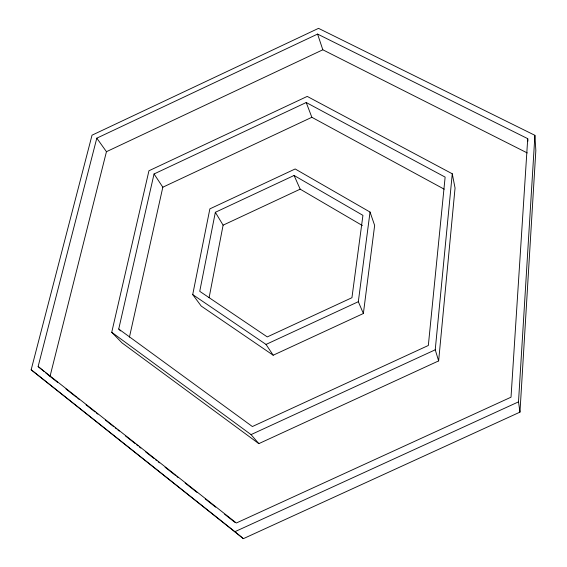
<?xml version="1.0" encoding="UTF-8"?>
<svg xmlns="http://www.w3.org/2000/svg" width="567" height="567" viewBox="0 0 567 567"><rect width="100%" height="100%" fill="white"/><g stroke="black" fill="none" stroke-linecap="round" stroke-linejoin="round"><path stroke-width="0.85" d="M519.967 412.124L535.843 150.475L534.901 135.322L318.534 28.35L92.031 135.18L31.157 369.79L243.385 538.65L519.967 412.124L518.507 401.868L534.901 135.322M527.728 138.66L511.023 397.191L236.354 523.001L38.124 366.544L96.808 138.164L317.584 34.077L527.728 138.66L527.912 141.176M438.638 360.903L455.053 188.038L452.268 173.785L307.229 96.411L148.944 170.766L111.742 332.283L122.025 342.893L258.828 443.635L438.638 360.903L435.236 349.796L452.268 173.785M363.376 313.501L374.645 225.425L370.038 212.058L295.173 168.966L209.868 208.869L192.709 294.592L201.228 306.067L273.195 355.218L363.376 313.501L358.323 301.701L370.038 212.058M209.103 297.689L223.107 225.163L215.347 212.292L294.089 175.472L362.937 215.361L351.937 297.703L267.27 336.918L199.74 291.325L215.347 212.292M129.446 337.124L162.828 187.202L154.054 173.963L306.215 102.514L445.13 177.102L428.333 345.48L252.379 426.54L118.737 329.023L154.054 173.963M57.636 382.399L50.016 376.382L106.447 151.694L96.808 138.164M106.447 151.694L322.821 49.79L527.246 152.941M162.828 187.202L311.85 117.291L444.181 189.172M223.107 225.163L300.177 189.165L362.391 225.553M192.709 294.592L266.022 344.431L358.323 301.701M111.742 332.283L251.039 434.613L435.236 349.796M31.157 369.79L234.908 531.697L518.507 401.868M65.956 388.962L76.354 397.176M77.736 398.268L79.125 399.359M86.056 404.831L95.065 411.947M96.447 413.038L97.836 414.137M105.462 420.154L113.776 426.724M115.165 427.816L116.547 428.907M117.936 430.006L119.318 431.097M125.562 436.023L135.265 443.685M136.647 444.776L138.036 445.875M139.418 446.966L140.807 448.065M145.655 451.892L153.976 458.462M155.365 459.553L156.747 460.645M158.136 461.744L159.518 462.835M165.068 467.215L175.458 475.422M176.847 476.514L178.236 477.612M185.161 483.084L196.947 492.383M205.261 498.953L215.658 507.16M224.667 514.276L235.064 522.483M234.908 531.697L243.385 538.65M38.124 366.544L44.07 371.463M45.388 372.554L50.016 376.382M118.737 329.023L120.523 330.908M251.039 434.613L258.828 443.635M266.022 344.431L273.195 355.218M294.089 175.472L300.177 189.165M306.215 102.514L311.85 117.291M317.584 34.077L322.821 49.79"/></g></svg>
